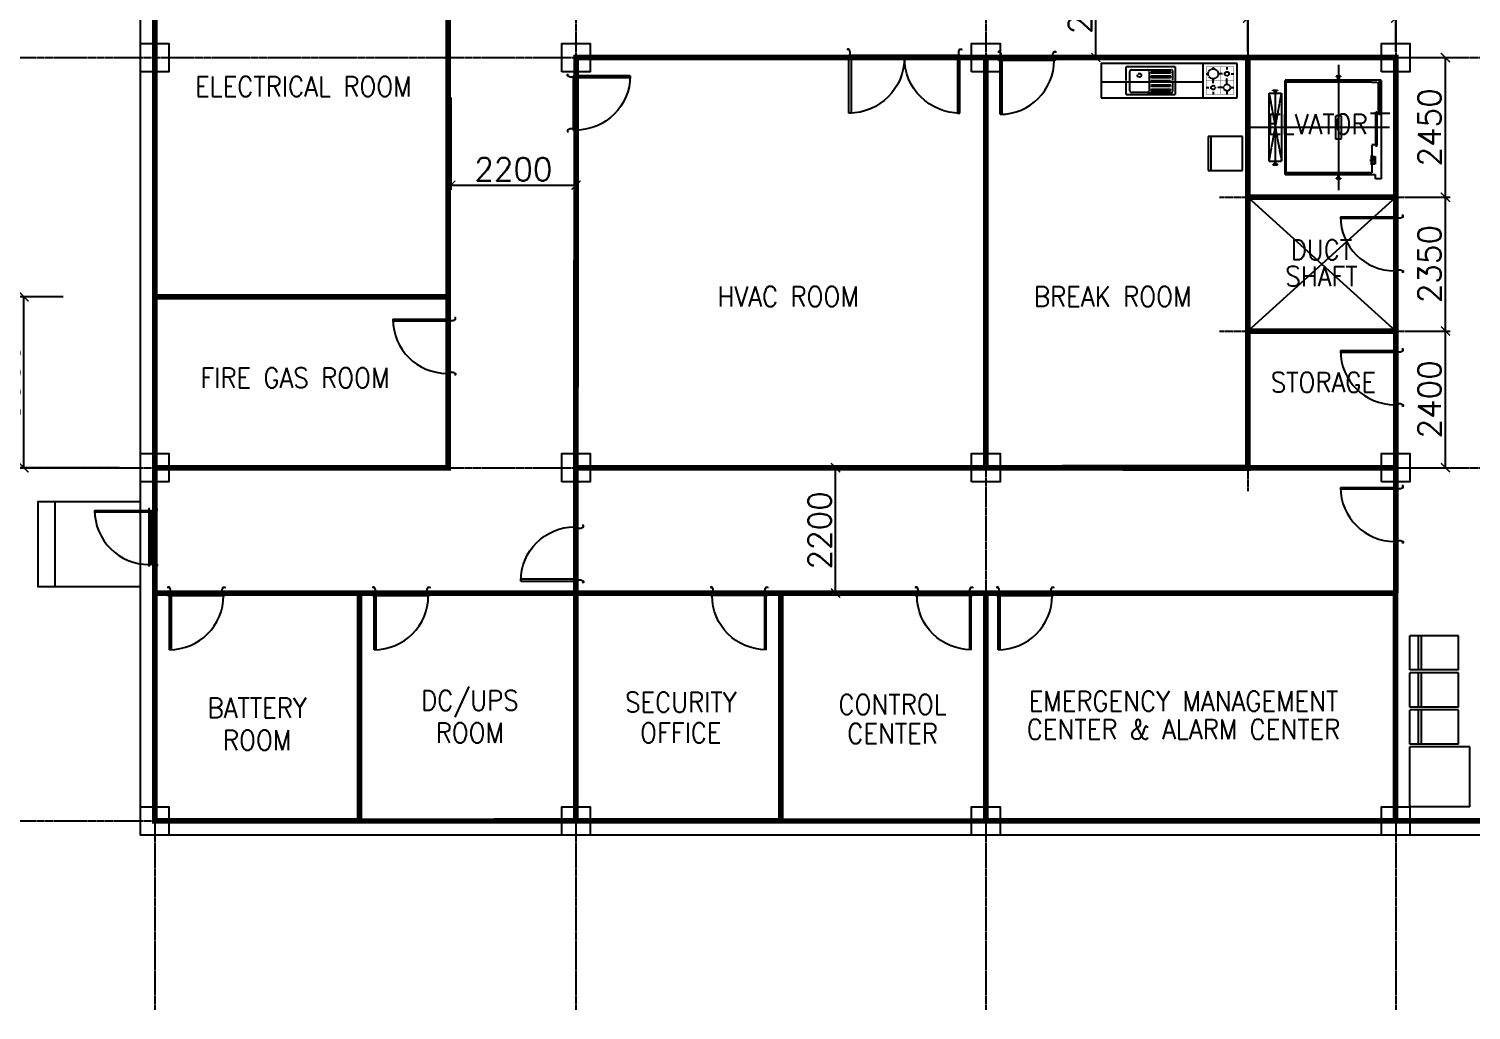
# Model space of a CAD drawing. Header units: millimetres. Extents: x -232466 to 860779, y -177975 to 311634.
# Drawn here: x 242734 to 268070, y -63111 to -45886 of the extents above; entities that cross this region are included whole.
import ezdxf
from ezdxf.enums import TextEntityAlignment as Align

# ---------------------------------------------------------------- set-up
doc = ezdxf.new("R2010")
doc.units = ezdxf.units.MM
for name, pattern in [('AXES', [50.800000000000004, 31.75, -6.35, 6.35, -6.35]), ('CENTER', [2, 1.25, -0.25, 0.25, -0.25]), ('HID', [2.3, 1.5, -0.8])]:
    doc.linetypes.add(name, pattern=pattern)
doc.layers.add('0 외형선', color=3, linetype='Continuous', lineweight=25)
for name, color, linetype in [('4ELE', 4, 'Continuous'), ('8ELE', 8, 'Continuous'), ('Center Line', 1, 'CENTER'), ('COL', 2, 'Continuous'), ('dim', 7, 'Continuous'), ('DOOR', 4, 'Continuous'), ('Equipment', 7, 'Continuous'), ('G', 3, 'Continuous')]:
    doc.layers.add(name, color=color, linetype=linetype)
doc.styles.add('RomanS', font='romans.shx')
doc.dimstyles.new('HYUNDAI', dxfattribs={"dimscale": 120, "dimtxt": 3, "dimasz": 3, "dimexe": 1, "dimexo": 2, "dimgap": 1, "dimtad": 1, "dimdec": 0, "dimdsep": 46, "dimtxsty": 'RomanS', "dimcen": 0, "dimclrd": 256, "dimclre": 256, "dimclrt": 3, "dimadec": 0, "dimazin": 0, "dimtfac": 1, "dimtdec": 0, "dimtix": 1, "dimtmove": 2, "dimatfit": 3, "dimfxl": 1, "dimtvp": 1, "dimtolj": 1, "dimarcsym": 0})

# ---------------------------------------------------------------- blocks, each defined once
blk = doc.blocks.new('SD1')
at = {"color": 8}
for p, q in [((-55, 200.0000000000146), (-974.9999999988358, 200.0000000000146)), ((-955, 155.0000000000146), (-45, 155.0000000000146))]:
    blk.add_line(p, q, dxfattribs=at)
for points in [[(-25, 1149.999999998858), (-25, 200.0000000000146), (-55, 200.0000000000146), (-54.9999999999709, 1149.526197636391)], [(-1000, 180.0000000000146), (-1000, 200.0000000000146), (-975, 200.0000000000146), (-975, 155.0000000000146), (-955, 155.0000000000146), (-955, 95.00000000000001), (-975, 50.00000000000001), (-1000, 50.00000000000001), (-1000, 70.00000000000001)], [(0, 180.0000000000146), (0, 200.0000000000146), (-25, 200.0000000000146), (-25, 155.0000000000146), (-45, 155.0000000000146), (-45, 95.00000000000001), (-25, 50.00000000000001), (0, 50.00000000000001), (0, 70.00000000000001)]]:
    blk.add_lwpolyline(points)
blk.add_arc((-25, 200.0000000000146), 949.9999999988358, 90, 180)
blk = doc.blocks.new('D2000')
at = {"color": 8}
for p, q in [((-45, -45.00000000000364), (-45, -1955.000000000004)), ((0, -1935.000000000004), (0, -65.00000000116052))]:
    blk.add_line(p, q, dxfattribs=at)
for points in [[(-25, -3.637978807091713e-12), (0, -3.637978807091713e-12), (0, -25.00000000000364), (-45, -25.00000000000364), (-45, -45.00000000000364), (-105.0000000000146, -45.00000000000364), (-150.0000000000146, -25.00000000000364), (-150.0000000000146, -3.637978807091713e-12), (-130.0000000000146, -3.637978807091713e-12)], [(975.0000000005748, -25.00000000116779), (0, -25.00000000116779), (0, -65.00000000116779), (975.0000000005748, -65.00000000113869), (975.0000000005675, -25.00000000116779)], [(-25, -2000.000000000182), (0, -2000.000000000182), (0, -1975.000000000182), (-45, -1975.000000000182), (-45, -1955.000000000182), (-105.0000000000146, -1955.000000000182), (-150.0000000000146, -1975.000000000182), (-150.0000000000146, -2000.000000000182), (-130.0000000000146, -2000.000000000182)], [(975.0000000005748, -1975.000000000175), (0, -1975.000000000175), (0, -1935.000000000175), (975.0000000005748, -1935.000000000204), (975.0000000005675, -1975.000000000175)]]:
    blk.add_lwpolyline(points)
at = {"ltscale": 0.2}
for centre, start, end in [((0, -25.00000000000364), 270, 0), ((0, -1975.000000001161), 0, 90)]:
    blk.add_arc(centre, 975.0000000005784, start, end, dxfattribs=at)
blk = doc.blocks.new('_ArchTick')
at = {"color": 0, "linetype": 'ByBlock', "const_width": 0.15}
blk.add_lwpolyline([(-0.5, -0.5), (0.5, 0.5)], dxfattribs=at)
blk = doc.blocks.new('*D832')
at = {"layer": 'Defpoints', "color": 0}
for p in [(260604.7456798653, -44190.05910725849), (261478.3572622651, -44190.05910725849), (260604.7456798958, -46390.05910722459)]:
    blk.add_point(p, dxfattribs=at)
at = {"layer": 'dim', "lineweight": -2}
for p, q in [((260764.7456798653, -44190.05910725849), (261558.3572622651, -44190.05910725849)), ((261478.3572622651, -46390.05910722459), (261478.3572622651, -44190.05910725849)), ((260764.7456798958, -46390.05910722459), (261558.3572622651, -46390.05910722459))]:
    blk.add_line(p, q, dxfattribs=at)
at = {"layer": 'dim', "lineweight": -2, "xscale": 160, "yscale": 160, "zscale": 160}
for p, rotation in [((261478.3572622651, -44190.05910725849), 90), ((261478.3572622651, -46390.05910722459), 270)]:
    blk.add_blockref('_ArchTick', p, dxfattribs=dict(at, rotation=rotation))
at = {"layer": 'dim', "color": 0, "insert": (261198.3572622651, -45290.05910724154), "char_height": 400, "attachment_point": 5, "rotation": 90, "style": 'RomanS', "bg_fill": 3, "box_fill_scale": 1.1, "bg_fill_color": 257, "bg_fill_transparency": 0}
blk.add_mtext('\\A1;2200', dxfattribs=at)
blk = doc.blocks.new('*D833')
at = {"layer": 'Defpoints', "color": 0}
for p in [(256031.9823767563, -53590.05910727564), (256905.5939591561, -53590.05910727564), (256031.9823767869, -55790.05910724174)]:
    blk.add_point(p, dxfattribs=at)
at = {"layer": 'dim', "lineweight": -2}
for p, q in [((256191.9823767563, -53590.05910727564), (256985.5939591561, -53590.05910727564)), ((256905.5939591561, -55790.05910724174), (256905.5939591561, -53590.05910727564)), ((256191.9823767869, -55790.05910724174), (256985.5939591561, -55790.05910724174))]:
    blk.add_line(p, q, dxfattribs=at)
at = {"layer": 'dim', "lineweight": -2, "xscale": 160, "yscale": 160, "zscale": 160}
for p, rotation in [((256905.5939591561, -53590.05910727564), 90), ((256905.5939591561, -55790.05910724174), 270)]:
    blk.add_blockref('_ArchTick', p, dxfattribs=dict(at, rotation=rotation))
at = {"layer": 'dim', "color": 0, "insert": (256625.5939591561, -54690.05910725869), "char_height": 400, "attachment_point": 5, "rotation": 90, "style": 'RomanS', "bg_fill": 3, "box_fill_scale": 1.1, "bg_fill_color": 257, "bg_fill_transparency": 0}
blk.add_mtext('\\A1;2200', dxfattribs=at)
blk = doc.blocks.new('*D839')
at = {"layer": 'Defpoints', "color": 0}
for p in [(250145.7992488681, -46932.46368366619), (252345.7992488681, -46927.04447144287), (252345.7992488681, -48630.80781775852)]:
    blk.add_point(p, dxfattribs=at)
at = {"layer": 'dim', "lineweight": -2}
for p, q in [((250145.7992488681, -47092.46368366619), (250145.7992488681, -48710.80781775852)), ((252345.7992488681, -47087.04447144287), (252345.7992488681, -48710.80781775852)), ((250145.7992488681, -48630.80781775852), (252345.7992488681, -48630.80781775852))]:
    blk.add_line(p, q, dxfattribs=at)
at = {"layer": 'dim', "lineweight": -2, "xscale": 160, "yscale": 160, "zscale": 160, "rotation": 180}
blk.add_blockref('_ArchTick', (250145.7992488681, -48630.80781775852), dxfattribs=at)
at = {"layer": 'dim', "lineweight": -2, "xscale": 160, "yscale": 160, "zscale": 160}
blk.add_blockref('_ArchTick', (252345.7992488681, -48630.80781775852), dxfattribs=at)
at = {"layer": 'dim', "color": 0, "insert": (251245.7992488681, -48350.80781775852), "char_height": 400, "attachment_point": 5, "style": 'RomanS', "bg_fill": 3, "box_fill_scale": 1.1, "bg_fill_color": 257, "bg_fill_transparency": 0}
blk.add_mtext('\\A1;2200', dxfattribs=at)
blk = doc.blocks.new('*D842')
at = {"layer": 'Defpoints', "color": 0}
for p in [(242648.4229171099, -50590.05910716477), (243499.4670975243, -50590.05910716477), (244477.6513475564, -53590.05910716944)]:
    blk.add_point(p, dxfattribs=at)
at = {"layer": 'dim', "lineweight": -2}
for p, q in [((243339.4670975243, -50590.05910716477), (242568.4229171099, -50590.05910716477)), ((242648.4229171099, -53590.05910716944), (242648.4229171099, -50590.05910716477)), ((244317.6513475564, -53590.05910716944), (242568.4229171099, -53590.05910716944))]:
    blk.add_line(p, q, dxfattribs=at)
at = {"layer": 'dim', "lineweight": -2, "xscale": 160, "yscale": 160, "zscale": 160}
for p, rotation in [((242648.4229171099, -50590.05910716477), 90), ((242648.4229171099, -53590.05910716944), 270)]:
    blk.add_blockref('_ArchTick', p, dxfattribs=dict(at, rotation=rotation))
at = {"layer": 'dim', "color": 0, "insert": (242368.4229171099, -52090.05910716711), "char_height": 400, "attachment_point": 5, "rotation": 90, "style": 'RomanS', "bg_fill": 3, "box_fill_scale": 1.1, "bg_fill_color": 257, "bg_fill_transparency": 0}
blk.add_mtext('\\A1;3000', dxfattribs=at)
blk = doc.blocks.new('*D844')
at = {"layer": 'Defpoints', "color": 0}
for p in [(266744.7825079727, -46390.05910730999), (267618.3940903724, -46390.05910730999), (266744.7825080032, -48840.05907757824)]:
    blk.add_point(p, dxfattribs=at)
at = {"layer": 'dim', "lineweight": -2}
for p, q in [((266904.7825079727, -46390.05910730999), (267698.3940903724, -46390.05910730999)), ((267618.3940903724, -48840.05907757824), (267618.3940903724, -46390.05910730999)), ((266904.7825080032, -48840.05907757824), (267698.3940903724, -48840.05907757824))]:
    blk.add_line(p, q, dxfattribs=at)
at = {"layer": 'dim', "lineweight": -2, "xscale": 160, "yscale": 160, "zscale": 160}
for p, rotation in [((267618.3940903724, -46390.05910730999), 90), ((267618.3940903724, -48840.05907757824), 270)]:
    blk.add_blockref('_ArchTick', p, dxfattribs=dict(at, rotation=rotation))
at = {"layer": 'dim', "color": 0, "insert": (267338.3940903724, -47615.05909244412), "char_height": 400, "attachment_point": 5, "rotation": 90, "style": 'RomanS', "bg_fill": 3, "box_fill_scale": 1.1, "bg_fill_color": 257, "bg_fill_transparency": 0}
blk.add_mtext('\\A1;2450', dxfattribs=at)
blk = doc.blocks.new('*D845')
at = {"layer": 'Defpoints', "color": 0}
for p in [(266744.7824751106, -48840.05910735429), (267618.3940575103, -48840.05910735429), (266744.782475121, -51190.05910726945)]:
    blk.add_point(p, dxfattribs=at)
at = {"layer": 'dim', "lineweight": -2}
for p, q in [((266904.7824751106, -48840.05910735429), (267698.3940575103, -48840.05910735429)), ((267618.3940575103, -51190.05910726945), (267618.3940575103, -48840.05910735429)), ((266904.782475121, -51190.05910726945), (267698.3940575103, -51190.05910726945))]:
    blk.add_line(p, q, dxfattribs=at)
at = {"layer": 'dim', "lineweight": -2, "xscale": 160, "yscale": 160, "zscale": 160}
for p, rotation in [((267618.3940575103, -48840.05910735429), 90), ((267618.3940575103, -51190.05910726945), 270)]:
    blk.add_blockref('_ArchTick', p, dxfattribs=dict(at, rotation=rotation))
at = {"layer": 'dim', "color": 0, "insert": (267338.3940575103, -50015.05910731187), "char_height": 400, "attachment_point": 5, "rotation": 90, "style": 'RomanS', "bg_fill": 3, "box_fill_scale": 1.1, "bg_fill_color": 257, "bg_fill_transparency": 0}
blk.add_mtext('\\A1;2350', dxfattribs=at)
blk = doc.blocks.new('*D846')
at = {"layer": 'Defpoints', "color": 0}
for p in [(266744.7825079727, -51190.05910731562), (267618.3940903724, -51190.05910731562), (266744.7825080032, -53590.05910726325)]:
    blk.add_point(p, dxfattribs=at)
at = {"layer": 'dim', "lineweight": -2}
for p, q in [((266904.7825079727, -51190.05910731562), (267698.3940903724, -51190.05910731562)), ((267618.3940903724, -53590.05910726325), (267618.3940903724, -51190.05910731562)), ((266904.7825080032, -53590.05910726325), (267698.3940903724, -53590.05910726325))]:
    blk.add_line(p, q, dxfattribs=at)
at = {"layer": 'dim', "lineweight": -2, "xscale": 160, "yscale": 160, "zscale": 160}
for p, rotation in [((267618.3940903724, -51190.05910731562), 90), ((267618.3940903724, -53590.05910726325), 270)]:
    blk.add_blockref('_ArchTick', p, dxfattribs=dict(at, rotation=rotation))
at = {"layer": 'dim', "color": 0, "insert": (267338.3940903724, -52390.05910728944), "char_height": 400, "attachment_point": 5, "rotation": 90, "style": 'RomanS', "bg_fill": 3, "box_fill_scale": 1.1, "bg_fill_color": 257, "bg_fill_transparency": 0}
blk.add_mtext('\\A1;2400', dxfattribs=at)
blk = doc.blocks.new('*D851')
at = {"layer": 'Defpoints', "color": 0}
for p in [(266744.7824751275, -45696.24694383895), (264144.7824751275, -46440.05910732712), (266744.7824751275, -46440.05910730192)]:
    blk.add_point(p, dxfattribs=at)
at = {"layer": 'dim', "lineweight": -2}
for p, q in [((264144.7824751275, -46280.05910732712), (264144.7824751275, -45616.24694383895)), ((264144.7824751275, -45696.24694383895), (266744.7824751275, -45696.24694383895)), ((266744.7824751275, -46280.05910730192), (266744.7824751275, -45616.24694383895))]:
    blk.add_line(p, q, dxfattribs=at)
at = {"layer": 'dim', "lineweight": -2, "xscale": 160, "yscale": 160, "zscale": 160, "rotation": 180}
blk.add_blockref('_ArchTick', (264144.7824751275, -45696.24694383895), dxfattribs=at)
at = {"layer": 'dim', "lineweight": -2, "xscale": 160, "yscale": 160, "zscale": 160}
blk.add_blockref('_ArchTick', (266744.7824751275, -45696.24694383895), dxfattribs=at)
at = {"layer": 'dim', "color": 0, "insert": (265444.7824751275, -45416.24694383895), "char_height": 400, "attachment_point": 5, "style": 'RomanS', "bg_fill": 3, "box_fill_scale": 1.1, "bg_fill_color": 257, "bg_fill_transparency": 0}
blk.add_mtext('\\A1;2600', dxfattribs=at)

msp = doc.modelspace()

# ---------------------------------------------------------------- linework, layer by layer
for p, q in [((264144.7824751504, -48840.05910726888), (266744.7824751275, -51190.05910727533)), ((266744.7824751504, -48840.0591072721), (264144.7824751504, -51190.05910726888))]:
    msp.add_line(p, q)
at = {"layer": '0 외형선', "linetype": 'Continuous'}
msp.add_lwpolyline([(244694.7825079992, -39940.05910714988), (295993.3093369337, -39940.05910714988), (295993.3093369337, -60040.0591071774), (244694.7825079992, -60040.05910717743)], close=True, dxfattribs=at)
at = {"layer": '0 외형선', "linetype": 'Continuous', "const_width": 100}
for points in [[(244944.7824751275, -43190.05910717167), (250101.2402968666, -43202.52849337251), (250101.2402968314, -50590.05910719627), (244944.8347481624, -50590.05910717167)], [(252346.2556790056, -46390.05910721263), (259544.7824751305, -46390.05910722459), (259544.7825079667, -53590.05910723012), (252344.7824751275, -53590.05910720697)], [(264144.7824751504, -46390.05910726382), (266744.7824751504, -46390.05910726382), (266744.7824751504, -48840.0591072721), (264144.7824751504, -48840.0591072721)], [(264144.7824751504, -48840.05910730812), (266744.7824751504, -48840.05910730812), (266744.7824751504, -51190.05910726945), (264144.7824751504, -51190.05910726945)], [(244944.7824750777, -50590.05910717167), (250099.7824751275, -50590.05910717167), (250099.7824751275, -53590.05910718931), (244944.7824750777, -53590.05910718931)], [(264144.7824751275, -51190.05910726945), (266744.7824751275, -51190.05910726945), (266744.7824751275, -53590.05910726325), (264144.7824751275, -53590.05910726325)], [(244944.7825079117, -55790.05910713269), (248543.3093368788, -55790.05910713271), (248543.3093368728, -59790.05910714989), (244944.7825079058, -59790.05910714988)], [(248543.3093368788, -55790.05910713271), (252344.7824751275, -55790.0590759234), (252344.7825079667, -59790.05910720697), (248543.3093368728, -59790.05910714989)], [(259544.7824751275, -55790.05910712493), (266743.3093041106, -55790.05910712493), (266743.3093369498, -59790.0591071478), (259544.7824751275, -59790.05910724131)]]:
    msp.add_lwpolyline(points, close=True, dxfattribs=at)
for points in [[(244944.7825079697, -53590.05910714988), (244946.2556461635, -55790.05910715449)], [(252344.7824751275, -55790.05922534596), (252344.7824751275, -53590.05922548428)], [(266743.3093040916, -59790.0591071774), (273944.7824751275, -59790.05910730999)]]:
    msp.add_lwpolyline(points, dxfattribs=at)
at = {"layer": '4ELE'}
msp.add_line((243194.7825079697, -55680.05910714988), (243194.7825079697, -54180.05910714988), dxfattribs=at)
msp.add_lwpolyline([(244694.7825079697, -55680.05910714988), (242894.7825079697, -55680.05910714988), (242894.7825079697, -54180.05910714988), (244694.7825079697, -54180.05910714988)], dxfattribs=at)
at = {"layer": 'Center Line', "linetype": 'AXES'}
for p, q in [((244944.7824751275, -36301.82873644624), (244944.7824751275, -63111.47656433174)), ((252344.7824751275, -36301.82873644624), (252344.7824751275, -63111.47656433174)), ((259544.7824751275, -36301.82873644624), (259544.7824751275, -63111.47656433174)), ((266744.7824751275, -36301.82873644624), (266744.7824751275, -63111.47656433174)), ((264144.7824751275, -45525.73947692876), (264144.7824751275, -54002.81393609055)), ((240376.2278434771, -46390.05910714988), (299217.444117935, -46390.05910743054)), ((263651.1277095674, -48840.05910726766), (267362.8033770106, -48840.05910727686)), ((263651.1277095616, -51190.05910726766), (267362.8033770047, -51190.05910727686)), ((240376.2278434427, -53590.05910714988), (299217.444117935, -53590.05910743054)), ((240376.2278434132, -59790.05910714988), (299217.4441179055, -59790.05910743054))]:
    msp.add_line(p, q, dxfattribs=at)
at = {"layer": 'COL'}
for points in [[(244694.7825079697, -46640.05910714988), (244694.7825079697, -46140.05910714988), (245194.7825079697, -46140.05910714988), (245194.7825079697, -46640.05910714988)], [(252096.2556790056, -46640.05910721263), (252096.2556790056, -46140.05910721263), (252596.2556790056, -46140.05910721263), (252596.2556790056, -46640.05910721263)], [(259294.782508001, -46640.05910714988), (259294.782508001, -46140.05910714988), (259794.782508001, -46140.05910714988), (259794.782508001, -46640.05910714988)], [(266494.7825079727, -46640.05910730999), (266494.7825079727, -46140.05910730999), (266994.7825079727, -46140.05910730999), (266994.7825079727, -46640.05910730999)], [(244694.7825079697, -53840.05910714988), (244694.7825079697, -53340.05910714988), (245194.7825079697, -53340.05910714988), (245194.7825079697, -53840.05910714988)], [(252096.2556789997, -53840.05910720698), (252096.2556789997, -53340.05910720698), (252596.2556789997, -53340.05910720698), (252596.2556789997, -53840.05910720698)], [(259294.7825079667, -53840.05910723012), (259294.7825079667, -53340.05910723012), (259794.7825079667, -53340.05910723012), (259794.7825079667, -53840.05910723012)], [(266494.7825079696, -53840.05910727565), (266494.7825079696, -53340.05910727565), (266994.7825079696, -53340.05910727565), (266994.7825079696, -53840.05910727565)], [(244694.7825079058, -60040.05910714988), (244694.7825079058, -59540.05910714988), (245194.7825079058, -59540.05910714988), (245194.7825079058, -60040.05910714988)], [(252094.7825079667, -60040.05910717737), (252094.7825079667, -59540.05910717737), (252594.7825079667, -59540.05910717737), (252594.7825079667, -60040.05910717737)], [(259294.7825079697, -60040.05910724131), (259294.7825079697, -59540.05910724131), (259794.7825079697, -59540.05910724131), (259794.7825079697, -60040.05910724131)], [(266494.7825079696, -60040.05910717743), (266494.7825079696, -59540.05910717743), (266994.7825079696, -59540.05910717743), (266994.7825079696, -60040.05910717743)]]:
    msp.add_lwpolyline(points, close=True, dxfattribs=at)
at = {"layer": 'Equipment', "color": 8, "linetype": 'HID'}
for p, q in [((262101.1546982811, -46605.19378137396), (262381.1546982811, -46605.19378137396)), ((262381.1546982811, -46605.19378137396), (262801.1546982805, -46605.19378137396)), ((263537.9299619705, -46553.95279085368), (263537.9299619705, -46602.53111975372)), ((263779.3794345966, -46553.95279085368), (263779.3794345966, -46602.53111975372)), ((265739.780778422, -46515.05912219084), (265739.780779423, -48715.05912326821)), ((262071.1546982811, -46805.00077820563), (262071.1546982811, -46635.19378137396)), ((262071.1546982811, -46975.19378137402), (262071.1546982811, -46813.64858695451)), ((262411.1546982811, -46635.19378137396), (262411.1546982811, -46802.60185497551)), ((262411.1546982811, -46813.64858695451), (262411.1546982811, -46975.19378137396)), ((262831.1546982809, -46792.23940198094), (262831.1546982805, -46635.19378137391)), ((262831.1546982811, -46975.19378137391), (262831.1546982809, -46806.60006035905)), ((263417.2052256574, -46674.67752716673), (263465.7835545575, -46674.67752716673)), ((263537.9299619705, -46840.80487172806), (263537.9299619705, -46749.9996552316)), ((263704.0573065318, -46674.67752716673), (263613.2520900353, -46674.67752716673)), ((263779.3794345966, -46840.80487172806), (263779.3794345966, -46749.9996552316)), ((263851.5258420096, -46674.67752716673), (263900.1041709097, -46674.67752716673)), ((266489.7822682734, -46785.05941860265), (264797.7822529276, -46785.05941860265)), ((264797.7822529276, -46785.05941860265), (264797.7822529276, -48445.05883460265)), ((264822.7822529276, -48415.05883460265), (264822.7822529276, -46815.05939460265)), ((264822.7822529276, -46815.05939460265), (266322.7822529276, -46815.05939460265)), ((265699.7795744276, -46709.03767260265), (265779.7819834276, -46709.03767260265)), ((265699.7795744276, -46724.03766660265), (265699.7795744276, -46709.03767260265)), ((265729.7795624277, -46724.03766660265), (265699.7795744276, -46724.03766660265)), ((265729.7795624277, -46765.03767260265), (265729.7795624277, -46724.03766660265)), ((265749.7819954276, -46765.03767260265), (265729.7795624277, -46765.03767260265)), ((265749.7819954276, -46724.03766660265), (265749.7819954276, -46765.03767260265)), ((265779.7819834276, -46724.03766660265), (265749.7819954276, -46724.03766660265)), ((265779.7819834276, -46709.03767260265), (265779.7819834276, -46724.03766660265)), ((265779.7819834276, -46709.03767260265), (265779.7819834276, -46714.95103659136)), ((266489.7822682734, -46785.05941860265), (266489.7822682736, -48520.06430742933)), ((261568.6546982811, -47095.40226347983), (263958.6546982836, -47095.40226347983)), ((262381.1546982811, -47005.19378137396), (262101.1546982811, -47005.19378137402)), ((262401.2247792509, -47005.19378137396), (262801.1546982811, -47005.19378137396)), ((263417.2052256574, -46916.12699979293), (263465.7835545575, -46916.12699979293)), ((263537.9299619705, -46988.27340720594), (263537.9299619705, -47036.85173610598)), ((263704.0573065318, -46916.12699979293), (263613.2520900353, -46916.12699979293)), ((263779.3794345966, -46988.27340720594), (263779.3794345966, -47036.85173610598)), ((263851.5258420096, -46916.12699979293), (263900.1041709097, -46916.12699979293)), ((264519.7818149208, -47015.06047065904), (264739.7823515976, -48215.05777502557)), ((264519.7825639208, -48215.05773464853), (264739.7816025976, -47015.06047202557)), ((264629.7822727599, -47004.36209508175), (264629.7822543579, -48283.67028565232)), ((266645.8225238674, -47370.05939458508), (266301.9368132736, -47370.05939458508)), ((266635.6431689509, -47615.05912660265), (264144.7824751504, -47615.05910726796)), ((263501.5767516763, -48374.27685425675), (263501.5767516763, -47774.27685425675)), ((266322.7822682736, -47920.05939458508), (266322.7822682736, -48415.05883460265)), ((266369.7822682736, -47920.05939458508), (266322.7822682736, -47920.05939458508)), ((266322.7822682736, -48258.35206062012), (266382.5041432736, -48124.14893562012)), ((266382.5041432736, -48258.35206062012), (266322.7822682736, -48124.14893562012)), ((266369.7822682736, -47940.05939458508), (266369.7822682736, -47920.05939458508)), ((266292.8055832736, -48191.25049862011), (266401.2847502736, -48191.25049862011)), ((266322.7822529276, -48255.0739693664), (266322.7822529276, -48255.0739693664)), ((264797.7822529276, -48445.05883460265), (266387.7822682736, -48445.05883460265)), ((266322.7822529276, -48415.05883460265), (264822.7822529276, -48415.05883460265)), ((265729.7795589241, -48506.08058391669), (265699.7795709241, -48506.08058391669)), ((265699.7795709241, -48506.08058391669), (265699.7795709241, -48521.08057791669)), ((265699.7795709241, -48521.08057791669), (265779.7819799241, -48521.08057791669)), ((265729.7795589241, -48465.08057791669), (265729.7795589241, -48506.08058391669)), ((265749.7819919241, -48465.08057791669), (265729.7795589241, -48465.08057791669)), ((265749.7819919241, -48506.08058391669), (265749.7819919241, -48465.08057791669)), ((265779.7819799241, -48506.08058391669), (265749.7819919241, -48506.08058391669)), ((265779.7819799241, -48521.08057791669), (265779.7819799241, -48506.08058391669)), ((266387.7822682736, -48520.06430742933), (266387.7822682736, -48445.05883460265)), ((266489.7822682736, -48520.06430742933), (266387.7822682736, -48520.06430742933)), ((266994.7825079697, -57140.05910717743), (266994.7825079697, -56540.05910717743)), ((267844.7825079696, -56540.05910717743), (266994.7825079697, -56540.05910717743)), ((267144.7825079696, -57140.05910717743), (267144.7825079696, -56540.05910717743)), ((267194.7825079696, -57140.05910717743), (267194.7825079696, -56540.05910717743)), ((267844.7825079696, -57140.05910717743), (267844.7825079696, -56540.05910717743)), ((267844.7825079696, -57140.05910717743), (266994.7825079697, -57140.05910717743)), ((266994.7825079696, -57790.05910717743), (266994.7825079697, -57190.05910717743)), ((267844.7825079696, -57190.05910717743), (266994.7825079697, -57190.05910717743)), ((267144.7825079696, -57790.05910717743), (267144.7825079696, -57190.05910717743)), ((267194.7825079696, -57790.05910717743), (267194.7825079696, -57190.05910717743)), ((267844.7825079697, -57790.05910717743), (267844.7825079696, -57190.05910717743)), ((267844.7825079696, -57790.05910717743), (266994.7825079697, -57790.05910717743)), ((266994.7825079696, -58440.05910717743), (266994.7825079696, -57840.05910717743)), ((267844.7825079696, -57840.05910717743), (266994.7825079697, -57840.05910717743)), ((267144.7825079696, -58440.05910717743), (267144.7825079696, -57840.05910717743)), ((267194.7825079696, -58440.05910717743), (267194.7825079696, -57840.05910717743)), ((267844.7825079696, -58440.05910717743), (267844.7825079697, -57840.05910717743)), ((267844.7825079696, -58440.05910717743), (266994.7825079697, -58440.05910717743)), ((268044.7825079696, -58490.05910717743), (266994.7825079697, -58490.05910717743)), ((266994.7825079696, -59540.05910717743), (266994.7825079696, -58490.05910717743)), ((268044.7825079696, -59540.05910717743), (268044.7825079696, -58490.05910717743)), ((268044.7825079696, -59540.05910717743), (266994.7825079696, -59540.05910717743))]:
    msp.add_line(p, q, dxfattribs=at)
for points in [[(262011.1546982811, -46799.40667897841), (262011.1546982811, -46545.24189032678), (262871.1546982811, -46545.24189032678), (262871.1546982811, -46799.40667897841)], [(261568.6546982811, -46813.64858695451), (263358.6546982836, -46813.64858695451)], [(262871.1546982811, -46813.64858695451), (262871.1546982811, -47045.24189032678), (262011.1546982811, -47045.24189032678), (262011.1546982811, -46813.64858695451)], [(266322.7822682734, -46815.06014642933), (266322.7822682734, -46820.06430742933), (266419.7822682734, -46820.06430742933), (266419.7822682734, -46815.06014642933)], [(266322.7822682736, -48110.65518562013), (266316.0275812736, -48110.65518562013), (266316.0275812736, -48270.65518562013), (266322.7822682736, -48270.65518562013)], [(266322.7822682736, -48124.14893562012), (266382.5041432736, -48124.14893562012), (266382.5041432736, -48258.35206062012), (266322.7822682736, -48258.35206062012)], [(265779.7819799241, -48521.08057791669), (265779.7819799241, -48515.16721392798)]]:
    msp.add_lwpolyline(points, dxfattribs=at)
for points in [[(263358.6546982836, -47095.40226347983), (263958.6546982836, -47095.40226347983), (263958.6546982836, -46495.40226347983), (263358.6546982836, -46495.40226347983)], [(266439.7822682736, -47390.94412658508), (266439.7822682734, -46812.53430742933), (266469.7822682734, -46812.53430742933), (266469.7822682736, -47390.94412658508)], [(264519.7825639208, -48215.05777365903), (264519.7818149208, -47015.06047065904), (264739.7816025976, -47015.06047202557), (264739.7823515976, -48215.05777502557)], [(264668.4207653438, -46959.2582253423), (264668.4207653438, -46974.25821934231), (264637.4763333438, -46974.25821934231), (264637.4804833438, -47015.2582253423), (264628.4198053438, -47015.2582253423), (264618.4198093438, -47015.2582253423), (264618.4198093438, -46974.25821934231), (264588.4198213438, -46974.25821934231), (264588.4198213438, -46959.2582253423)], [(266389.7822682736, -47350.05939458508), (266389.7822682736, -47940.05939458508), (266419.7822682736, -47940.05939458508), (266419.7822682736, -47350.05939458508)], [(265686.7808185034, -47415.13263560265), (265686.7807787384, -47815.13263560265), (265792.7807787384, -47815.13264614037), (265792.7808185034, -47415.13264614037)], [(263451.5767516763, -48374.27685425675), (264051.5767516763, -48374.27685425675), (264051.5767516763, -47774.27685425675), (263451.5767516763, -47774.27685425675)], [(264668.4207653438, -48270.8600203423), (264668.4207653438, -48259.8600263423), (264637.4763333438, -48259.86002634231), (264637.4804833438, -48214.8600203423), (264628.4198053438, -48214.8600203423), (264618.4198093438, -48214.8600203423), (264618.4198093438, -48259.86002634231), (264588.4198213438, -48259.86002634231), (264588.4198213438, -48270.8600203423)]]:
    msp.add_lwpolyline(points, close=True, dxfattribs=at)
at = {"layer": 'Equipment', "color": 8, "linetype": 'HID', "const_width": 6}
msp.add_lwpolyline([(263417.2052256574, -46553.95279085368), (263900.1041709097, -46553.95279085368), (263900.1041709097, -47036.85173610598), (263417.2052256574, -47036.85173610598)], close=True, dxfattribs=at)
at = {"layer": 'Equipment', "color": 8, "linetype": 'HID', "const_width": 5}
for points in [[(263658.6546982836, -46553.95279085368), (263658.6546982836, -47036.85173610598)], [(263417.2052256574, -46795.40226347983), (263900.1041709097, -46795.40226347983)]]:
    msp.add_lwpolyline(points, dxfattribs=at)
at = {"layer": 'Equipment', "color": 8, "linetype": 'HID'}
for points in [[(262782.5773986244, -46640.19378137396), (262453.9964889499, -46640.19378137396, 0.9999999999999999), (262453.9964889499, -46660.19378137396), (262782.5773986244, -46660.19378137396, 0.9999999999999999)], [(262782.5773986244, -46717.69378137396), (262453.9964889499, -46717.69378137396, 0.9999999999999999), (262453.9964889499, -46737.69378137396), (262782.5773986244, -46737.69378137396, 0.9999999999999999)], [(262782.5773986244, -46872.69378137396), (262453.9964889499, -46872.69378137396, 0.9999999999999999), (262453.9964889499, -46892.69378137396), (262782.5773986244, -46892.69378137396, 0.9999999999999999)], [(262782.5773986244, -46950.19378137396), (262453.9964889499, -46950.19378137396, 0.9999999999999999), (262453.9964889499, -46970.19378137396), (262782.5773986244, -46970.19378137396, 0.9999999999999999)]]:
    msp.add_lwpolyline(points, format="xyb", close=True, dxfattribs=at)
for points in [[(262792.0716039196, -46802.05370720074, 0.3234687674359042), (262782.5773986244, -46795.19378137396), (262453.9964889499, -46795.19378137396, 0.3969845769574138), (262444.0139949819, -46804.60233046318, 0.3969845769574138)], [(262444.0958637465, -46806.60006035899, 0.3734660788151599), (262453.9964889499, -46815.19378137396), (262782.5773986244, -46815.19378137396, 0.4142135623730951), (262792.5773986244, -46805.19378137396)]]:
    msp.add_lwpolyline(points, format="xyb", dxfattribs=at)
for centre, radius in [((263537.9299619705, -46674.67752716673), 87.87579957034097), ((262241.1546982811, -46701.05153559358), 34.2832143737769), ((263779.3794345966, -46916.12699979293), 58.00717143909197), ((263779.3794345966, -46674.67752716673), 37.28452569289331), ((263537.9299619705, -46916.12699979293), 35.18269196489499)]:
    msp.add_circle(centre, radius, dxfattribs=at)
for centre, start, end in [((262101.1546982811, -46635.19378137396), 90, 180), ((262381.1546982811, -46635.19378137396), 0, 90), ((262801.1546982805, -46635.19378137396), 0, 90), ((262101.1546982811, -46975.19378137402), 180, 270), ((262381.1546982811, -46975.19378137396), 270, 0), ((262801.1546982811, -46975.19378137396), 270, 0)]:
    msp.add_arc(centre, 30, start, end, dxfattribs=at)

# ---------------------------------------------------------------- block references
at = {"layer": 'DOOR', "xscale": -1}
for name, p, rotation in [('D2000', (257114.5118857299, -46390.05910722456), 89.99999999999967), ('SD1', (252146.2556461635, -46686.28606352767), 269.9999999999998), ('SD1', (252524.7824751275, -55603.30402229246), 89.99999999999973), ('SD1', (255711.0630310378, -55635.05910718977), 179.9999999999999), ('SD1', (259311.0630310598, -55635.05910719452), 179.9999999999999)]:
    msp.add_blockref(name, p, dxfattribs=dict(at, rotation=rotation))
at = {"layer": 'DOOR'}
for p, rotation in [((259769.1895155185, -46235.05910724129), 180), ((266924.7824751106, -49159.3563403146), 90.00000000000024), ((250279.7824751275, -50959.35634019044), 90.00000000000024), ((266924.7825079869, -53909.35634031158), 90.00000000000024), ((245039.7825084197, -54313.40523363125), 89.99999999999999), ((245177.0288138107, -55635.05910713268), 180), ((248775.5556427777, -55635.05910713269), 180), ((259735.2155044808, -55635.05910712491), 180)]:
    msp.add_blockref('SD1', p, dxfattribs=dict(at, rotation=rotation))

# ---------------------------------------------------------------- texts
at = {"layer": 'G', "color": 3, "style": 'RomanS', "width": 0.9}
for s, p in [('ELECTRICAL ROOM', (247555.7136674046, -46898.36134070807)), ('ELVATOR', (265367.5294076015, -47557.85526199781)), ('DUCT', (265439.3917751038, -49764.19868775551)), ('SHAFT', (265439.3917751038, -50229.97415122484)), ('HVAC ROOM', (256070.6956014239, -50585.9541118635)), ('BREAK ROOM', (261772.9164269273, -50585.9541118635)), ('FIRE GAS ROOM', (247407.0953189449, -52010.83252772057)), ('STORAGE', (265475.0948596921, -52090.71489001761)), ('DC/UPS', (250480.3849935352, -57699.66424739992)), ('BATTERY', (246743.6750176371, -57806.94811762001)), ('SECURITY', (254185.8167588565, -57706.05170067941)), ('CONTROL', (257906.4226876107, -57747.50077829797)), ('EMERGENCY MANAGEMENT', (263016.6642924407, -57688.05343884449)), ('CENTER & ALARM CENTER', (263016.6642924407, -58182.05771828168)), ('ROOM', (246743.6750176371, -58371.90081860018)), ('ROOM', (250480.3849935352, -58242.0188403409)), ('OFFICE', (254185.8167588565, -58242.39920406834)), ('CENTER', (257906.4226876107, -58255.61946571906))]:
    msp.add_text(s, height=350, dxfattribs=at).set_placement(p, align=Align.MIDDLE)

# ---------------------------------------------------------------- next in the draw order: dimensions: what is measured, and where the dimension line sits
at = {"layer": 'dim'}
for base, p1, p2, picture, middle in [((261478.3572622651, -44190.05910725849), (260604.7456798958, -46390.05910722459), (260604.7456798653, -44190.05910725849), '*D832', (261198.3572622651, -45290.05910724154)), ((267618.3940903724, -46390.05910730999), (266744.7825080032, -48840.05907757824), (266744.7825079727, -46390.05910730999), '*D844', (267338.3940903724, -47615.05909244412)), ((242648.4229171099, -50590.05910716477), (244477.6513475564, -53590.05910716944), (243499.4670975243, -50590.05910716477), '*D842', (242368.4229171099, -52090.05910716711)), ((256905.5939591561, -53590.05910727564), (256031.9823767869, -55790.05910724174), (256031.9823767563, -53590.05910727564), '*D833', (256625.5939591561, -54690.05910725869))]:
    dim = msp.add_linear_dim(base=base, p1=p1, p2=p2, angle=90, dimstyle='HYUNDAI', override={"dimscale": 80, "dimtxt": 5, "dimasz": 2, "dimpost": '\\X', "dimblk1": 'ArchTick', "dimblk2": 'ArchTick', "dimsah": 1, "dimclrt": 0, "dimtfill": 1}, dxfattribs=at)
    dim.commit()
    dim.dimension.update_dxf_attribs({"geometry": picture, "text_midpoint": middle})
dim = msp.add_linear_dim(base=(252345.7992488681, -48630.80781775852), p1=(250145.7992488681, -46932.46368366619), p2=(252345.7992488681, -46927.04447144287), dimstyle='HYUNDAI', override={"dimscale": 80, "dimtxt": 5, "dimasz": 2, "dimpost": '\\X', "dimblk1": 'ArchTick', "dimblk2": 'ArchTick', "dimsah": 1, "dimclrt": 0, "dimtfill": 1}, dxfattribs=at)
dim.commit()
dim.dimension.update_dxf_attribs({"geometry": '*D839', "text_midpoint": (251245.7992488681, -48350.80781775852)})

# ---------------------------------------------------------------- next in the draw order: linework, layer by layer
at = {"layer": '0 외형선', "linetype": 'Continuous', "const_width": 100}
for points in [[(259544.7824751275, -46390.05910724131), (264144.7824751275, -46390.05910724131), (264144.7824751044, -53590.05910725045), (259543.3092712494, -53590.05910723565)], [(252344.7824751275, -55790.05910720695), (255944.7825079697, -55790.05910720695), (255944.7825079697, -59790.05910722414), (252344.7825079667, -59790.05910717737)], [(255944.7825079888, -55790.05910719455), (259544.7825079888, -55790.05910719455), (259544.7825079697, -59790.05910724131), (255944.7825079697, -59790.05910722414)]]:
    msp.add_lwpolyline(points, close=True, dxfattribs=at)
at = {"layer": '8ELE'}
msp.add_line((261568.6546982811, -46485.4022634796), (263958.6546982836, -46485.40226347959), dxfattribs=at)
at = {"layer": 'Equipment', "color": 8, "linetype": 'HID'}
msp.add_line((261568.6546982811, -46485.4022634796), (261568.6546982811, -47095.40226347983), dxfattribs=at)

# ---------------------------------------------------------------- next in the draw order: dimensions: what is measured, and where the dimension line sits
at = {"layer": 'dim'}
dim = msp.add_linear_dim(base=(267618.3940575103, -48840.05910735429), p1=(266744.782475121, -51190.05910726945), p2=(266744.7824751106, -48840.05910735429), angle=90, dimstyle='HYUNDAI', override={"dimscale": 80, "dimtxt": 5, "dimasz": 2, "dimpost": '\\X', "dimblk1": 'ArchTick', "dimblk2": 'ArchTick', "dimsah": 1, "dimclrt": 0, "dimtfill": 1}, dxfattribs=at)
dim.commit()
dim.dimension.update_dxf_attribs({"geometry": '*D845', "text_midpoint": (267338.3940575103, -50015.05910731187)})

# ---------------------------------------------------------------- next in the draw order: dimensions: what is measured, and where the dimension line sits
dim = msp.add_linear_dim(base=(266744.7824751275, -45696.24694383895), p1=(264144.7824751275, -46440.05910732712), p2=(266744.7824751275, -46440.05910730192), dimstyle='HYUNDAI', override={"dimscale": 80, "dimtxt": 5, "dimasz": 2, "dimpost": '\\X', "dimblk1": 'ArchTick', "dimblk2": 'ArchTick', "dimsah": 1, "dimclrt": 0, "dimtfill": 1}, dxfattribs=at)
dim.commit()
dim.dimension.update_dxf_attribs({"geometry": '*D851', "text_midpoint": (265444.7824751275, -45416.24694383895)})
dim = msp.add_linear_dim(base=(267618.3940903724, -51190.05910731562), p1=(266744.7825080032, -53590.05910726325), p2=(266744.7825079727, -51190.05910731562), angle=90, dimstyle='HYUNDAI', override={"dimscale": 80, "dimtxt": 5, "dimasz": 2, "dimpost": '\\X', "dimblk1": 'ArchTick', "dimblk2": 'ArchTick', "dimsah": 1, "dimclrt": 0, "dimtfill": 1}, dxfattribs=at)
dim.commit()
dim.dimension.update_dxf_attribs({"geometry": '*D846', "text_midpoint": (267338.3940903724, -52390.05910728944)})

# ---------------------------------------------------------------- next in the draw order: linework, layer by layer
at = {"layer": '0 외형선', "linetype": 'Continuous', "const_width": 100}
msp.add_lwpolyline([(266744.7824751275, -55790.05910712493), (266744.7824751275, -53590.05910726325)], dxfattribs=at)

# ---------------------------------------------------------------- next in the draw order: block references
at = {"layer": 'DOOR', "rotation": 90.00000000000024}
msp.add_blockref('SD1', (266924.7824751047, -51509.35634031778), dxfattribs=at)

doc.saveas('drawing.dxf')
